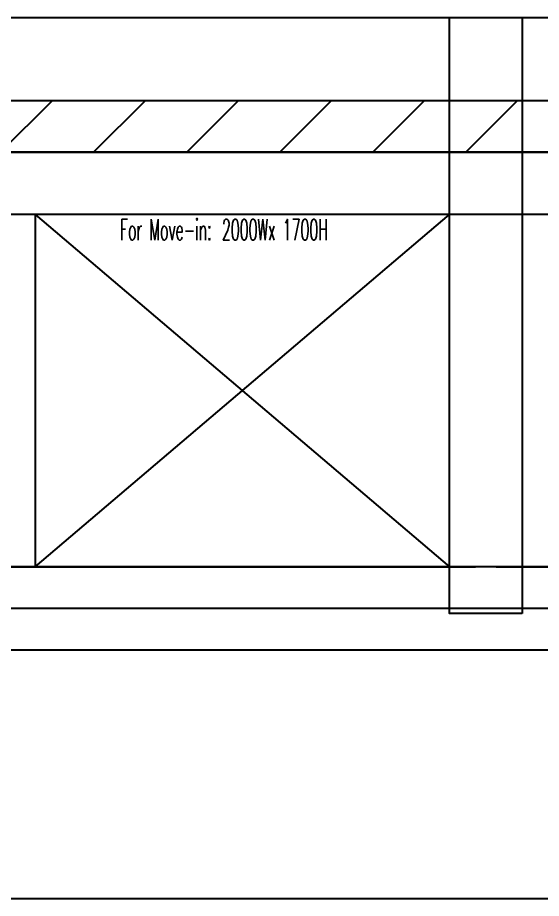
# Model space of a CAD drawing. Extents: x -3080 to 28500, y -1326 to 31609.
# Drawn here: x 17134 to 17386.8, y 26160.8 to 26585.8 of the extents above; entities that cross this region are included whole.
import ezdxf
from ezdxf.enums import TextEntityAlignment as Align
from ezdxf.xclip import XClip

# ---------------------------------------------------------------- set-up
doc = ezdxf.new("R2010")
doc.units = 0
doc.header["$LTSCALE"] = 100
doc.header["$XCLIPFRAME"] = 2
doc.linetypes.add('188K-SM-07-F10-MECH-CR PIPE-Y2257103$0$X-S-FAB_SL ALL$0$HIDDEN', pattern=[0.4, 0.3, -0.1])
for name, color, linetype in [('0-xref', 8, 'Continuous'), ('188K-SM-07-F10-MECH-CR PIPE-Y2257103$0$0-FIRE', 1, 'Continuous'), ('188K-SM-07-F10-MECH-CR PIPE-Y2257103$0$0-hookupzoom', 4, 'Continuous'), ('188K-SM-07-F10-MECH-CR PIPE-Y2257103$0$X-S-FAB_SL ALL$0$ASP_1', 1, 'Continuous'), ('188K-SM-07-F10-MECH-CR PIPE-Y2257103$0$X-S-FAB_SL ALL$0$ASP_8', 8, 'Continuous'), ('188K-SM-07-F10-MECH-CR PIPE-Y2257103$0$X-S-FAB_SL ALL$0$BEAM-S', 2, 'Continuous'), ('188K-SM-07-F10-MECH-CR PIPE-Y2257103$0$X-S-FAB_SL ALL$0$HID', 5, '188K-SM-07-F10-MECH-CR PIPE-Y2257103$0$X-S-FAB_SL ALL$0$HIDDEN')]:
    doc.layers.add(name, color=color, linetype=linetype)
doc.styles.add('188K-SM-07-F10-MECH-CR PIPE-Y2257103$0$XCL-SEC 7-HVAC-PIPING-P-T13007$0$LK-TXT2-E', font='romans.shx', dxfattribs={"width": 0.8, "bigfont": 'chineset.shx'})

# ---------------------------------------------------------------- blocks, each defined once
blk = doc.blocks.new('*U1541')
at = {"color": 241}
blk.add_lwpolyline([(17.5, 50), (-17.5, 50), (-17.5, 337.5), (17.5, 337.5)], close=True, dxfattribs=at)
blk = doc.blocks.new('188K-SM-07-F10-MECH-CR PIPE-Y2257103$0$X-S-FAB_SL ALL')
at = {"color": 241}
for p, q in [((-2628.521, -72748.977), (19076.479, -72748.977)), ((-2628.521, -72788.977), (19076.479, -72788.977))]:
    blk.add_line(p, q, dxfattribs=at)
at = {"layer": '188K-SM-07-F10-MECH-CR PIPE-Y2257103$0$X-S-FAB_SL ALL$0$ASP_1'}
for p, q in [((12198.979, -73033.977), (19076.479, -73033.977)), ((12356.479, -73053.977), (13136.479, -73053.977))]:
    blk.add_line(p, q, dxfattribs=at)
at = {"layer": '188K-SM-07-F10-MECH-CR PIPE-Y2257103$0$X-S-FAB_SL ALL$0$ASP_8'}
blk.add_line((12401.479, -73173.977), (12981.479, -73173.977), dxfattribs=at)
at = {"layer": '188K-SM-07-F10-MECH-CR PIPE-Y2257103$0$X-S-FAB_SL ALL$0$HID'}
blk.add_line((-2628.521, -73013.977), (19076.479, -73013.977), dxfattribs=at)
at = {"layer": '188K-SM-07-F10-MECH-CR PIPE-Y2257103$0$X-S-FAB_SL ALL$0$BEAM-S'}
blk.add_blockref('*U1541', (12886.479, -73086.477), dxfattribs=at)
blk = doc.blocks.new('188K-SM-07-F10-MECH-CR PIPE-Y2257103')
at = {"layer": '188K-SM-07-F10-MECH-CR PIPE-Y2257103$0$0-FIRE'}
h = blk.add_hatch(dxfattribs=at)
h.set_pattern_fill('ANSI31', color=256, scale=10)
h.set_pattern_definition([(45, (0, 99332.263), (-22.45064, 22.45064), [])])
h.paths.add_polyline_path([(23550, 26520.786), (1845, 26520.786), (1845, 26545.786), (23550, 26545.786)])
blk.add_line((23502.5, 26320.786), (1845, 26320.786))
blk.add_lwpolyline([(23550, 26520.786), (1845, 26520.786), (1845, 26545.786), (23550, 26545.786)], close=True, dxfattribs=at)
at = {"layer": '188K-SM-07-F10-MECH-CR PIPE-Y2257103$0$0-hookupzoom'}
blk.add_lwpolyline([(23550, 26490.786), (1845, 26490.786), (1845, 26520.786), (23550, 26520.786)], close=True, dxfattribs=at)
ref = blk.add_blockref('188K-SM-07-F10-MECH-CR PIPE-Y2257103$0$X-S-FAB_SL ALL', (4473.521, 99334.763))
XClip(ref).set_block_clipping_path([(-7553.4648570136, -75341.9369645483), (24026.2025623869, -67725.7696244382)])
for p, q in [((17142.5, 26490.786), (17342.5, 26320.786)), ((17142.5, 26320.786), (17342.5, 26490.786))]:
    blk.add_line(p, q, dxfattribs=at)
blk.add_lwpolyline([(17142.5, 26320.786), (17342.5, 26320.786), (17342.5, 26490.786), (17142.5, 26490.786)], close=True, dxfattribs=at)
at = {"layer": '188K-SM-07-F10-MECH-CR PIPE-Y2257103$0$0-hookupzoom', "style": '188K-SM-07-F10-MECH-CR PIPE-Y2257103$0$XCL-SEC 7-HVAC-PIPING-P-T13007$0$LK-TXT2-E', "width": 0.5}
blk.add_text('For Move-in:\u30002000Wx 1700H', height=10, dxfattribs=at).set_placement((17183.462, 26483.47, 0), align=Align.MIDDLE_LEFT)

msp = doc.modelspace()

# ---------------------------------------------------------------- block references
at = {"layer": '0-xref'}
msp.add_blockref('188K-SM-07-F10-MECH-CR PIPE-Y2257103', (0, 0), dxfattribs=at)

doc.saveas('drawing.dxf')
